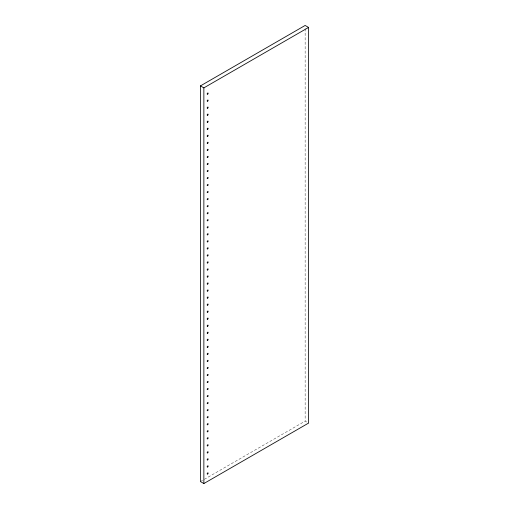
<?xml version="1.0" encoding="UTF-8"?>
<svg xmlns="http://www.w3.org/2000/svg" width="509" height="509" viewBox="0 0 509 509"><rect width="100%" height="100%" fill="white"/><g stroke="black" fill="none" stroke-linecap="round" stroke-linejoin="round"><path stroke-width="0.38" stroke-dasharray="2.54 1.91" d="M200.438 481.571L305.139 421.121L308.562 423.1M305.139 28.631L305.139 421.121"/><path stroke-width="0.76" d="M200.438 85.9L305.139 25.45L308.562 27.429L308.562 423.1L203.861 483.55L200.438 481.571L200.438 85.9L203.861 87.879L308.562 27.429M203.861 87.879L203.861 483.55M207.672 94.14A0.674 0.388 -60 0 0 208.079 93.077A0.674 0.388 -60 0 0 207.258 93.554A0.674 0.388 -60 0 0 207.672 94.14M207.672 101.176A0.674 0.388 -60 0 0 208.079 100.114A0.674 0.388 -60 0 0 207.258 100.591A0.674 0.388 -60 0 0 207.672 101.176M207.672 108.213A0.674 0.388 -60 0 0 208.079 107.151A0.674 0.388 -60 0 0 207.258 107.622A0.674 0.388 -60 0 0 207.672 108.213M207.672 115.244A0.674 0.388 -60 0 0 208.079 114.181A0.674 0.388 -60 0 0 207.258 114.659A0.674 0.388 -60 0 0 207.672 115.244M207.672 122.281A0.674 0.388 -60 0 0 208.079 121.218A0.674 0.388 -60 0 0 207.258 121.696A0.674 0.388 -60 0 0 207.672 122.281M207.672 129.311A0.674 0.388 -60 0 0 208.079 128.249A0.674 0.388 -60 0 0 207.258 128.726A0.674 0.388 -60 0 0 207.672 129.311M207.672 136.348A0.674 0.388 -60 0 0 208.079 135.286A0.674 0.388 -60 0 0 207.258 135.763A0.674 0.388 -60 0 0 207.672 136.348M207.672 143.379A0.674 0.388 -60 0 0 208.079 142.316A0.674 0.388 -60 0 0 207.258 142.794A0.674 0.388 -60 0 0 207.672 143.379M207.672 150.416A0.674 0.388 -60 0 0 208.079 149.353A0.674 0.388 -60 0 0 207.258 149.831A0.674 0.388 -60 0 0 207.672 150.416M207.672 157.453A0.674 0.388 -60 0 0 208.079 156.39A0.674 0.388 -60 0 0 207.258 156.861A0.674 0.388 -60 0 0 207.672 157.453M207.672 164.483A0.674 0.388 -60 0 0 208.079 163.421A0.674 0.388 -60 0 0 207.258 163.898A0.674 0.388 -60 0 0 207.672 164.483M207.672 171.52A0.674 0.388 -60 0 0 208.079 170.458A0.674 0.388 -60 0 0 207.258 170.935A0.674 0.388 -60 0 0 207.672 171.52M207.672 178.551A0.674 0.388 -60 0 0 208.079 177.488A0.674 0.388 -60 0 0 207.258 177.965A0.674 0.388 -60 0 0 207.672 178.551M207.672 185.588A0.674 0.388 -60 0 0 208.079 184.525A0.674 0.388 -60 0 0 207.258 185.002A0.674 0.388 -60 0 0 207.672 185.588M207.672 192.618A0.674 0.388 -60 0 0 208.079 191.556A0.674 0.388 -60 0 0 207.258 192.033A0.674 0.388 -60 0 0 207.672 192.618M207.672 199.655A0.674 0.388 -60 0 0 208.079 198.593A0.674 0.388 -60 0 0 207.258 199.07A0.674 0.388 -60 0 0 207.672 199.655M207.672 206.692A0.674 0.388 -60 0 0 208.079 205.63A0.674 0.388 -60 0 0 207.258 206.1A0.674 0.388 -60 0 0 207.672 206.692M207.672 213.723A0.674 0.388 -60 0 0 208.079 212.66A0.674 0.388 -60 0 0 207.258 213.137A0.674 0.388 -60 0 0 207.672 213.723M207.672 220.76A0.674 0.388 -60 0 0 208.079 219.697A0.674 0.388 -60 0 0 207.258 220.174A0.674 0.388 -60 0 0 207.672 220.76M207.672 227.79A0.674 0.388 -60 0 0 208.079 226.728A0.674 0.388 -60 0 0 207.258 227.205A0.674 0.388 -60 0 0 207.672 227.79M207.672 234.827A0.674 0.388 -60 0 0 208.079 233.765A0.674 0.388 -60 0 0 207.258 234.242A0.674 0.388 -60 0 0 207.672 234.827M207.672 241.858A0.674 0.388 -60 0 0 208.079 240.795A0.674 0.388 -60 0 0 207.258 241.272A0.674 0.388 -60 0 0 207.672 241.858M207.672 248.895A0.674 0.388 -60 0 0 208.079 247.832A0.674 0.388 -60 0 0 207.258 248.309A0.674 0.388 -60 0 0 207.672 248.895M207.672 255.925A0.674 0.388 -60 0 0 208.079 254.869A0.674 0.388 -60 0 0 207.258 255.34A0.674 0.388 -60 0 0 207.672 255.925M207.672 262.962A0.674 0.388 -60 0 0 208.079 261.9A0.674 0.388 -60 0 0 207.258 262.377A0.674 0.388 -60 0 0 207.672 262.962M207.672 269.999A0.674 0.388 -60 0 0 208.079 268.937A0.674 0.388 -60 0 0 207.258 269.414A0.674 0.388 -60 0 0 207.672 269.999M207.672 277.03A0.674 0.388 -60 0 0 208.079 275.967A0.674 0.388 -60 0 0 207.258 276.444A0.674 0.388 -60 0 0 207.672 277.03M207.672 284.067A0.674 0.388 -60 0 0 208.079 283.004A0.674 0.388 -60 0 0 207.258 283.481A0.674 0.388 -60 0 0 207.672 284.067M207.672 291.097A0.674 0.388 -60 0 0 208.079 290.035A0.674 0.388 -60 0 0 207.258 290.512A0.674 0.388 -60 0 0 207.672 291.097M207.672 298.134A0.674 0.388 -60 0 0 208.079 297.071A0.674 0.388 -60 0 0 207.258 297.549A0.674 0.388 -60 0 0 207.672 298.134M207.672 305.165A0.674 0.388 -60 0 0 208.079 304.108A0.674 0.388 -60 0 0 207.258 304.579A0.674 0.388 -60 0 0 207.672 305.165M207.672 312.202A0.674 0.388 -60 0 0 208.079 311.139A0.674 0.388 -60 0 0 207.258 311.616A0.674 0.388 -60 0 0 207.672 312.202M207.672 319.238A0.674 0.388 -60 0 0 208.079 318.176A0.674 0.388 -60 0 0 207.258 318.647A0.674 0.388 -60 0 0 207.672 319.238M207.672 326.269A0.674 0.388 -60 0 0 208.079 325.206A0.674 0.388 -60 0 0 207.258 325.684A0.674 0.388 -60 0 0 207.672 326.269M207.672 333.306A0.674 0.388 -60 0 0 208.079 332.243A0.674 0.388 -60 0 0 207.258 332.721A0.674 0.388 -60 0 0 207.672 333.306M207.672 340.336A0.674 0.388 -60 0 0 208.079 339.274A0.674 0.388 -60 0 0 207.258 339.751A0.674 0.388 -60 0 0 207.672 340.336M207.672 347.373A0.674 0.388 -60 0 0 208.079 346.311A0.674 0.388 -60 0 0 207.258 346.788A0.674 0.388 -60 0 0 207.672 347.373M207.672 354.404A0.674 0.388 -60 0 0 208.079 353.341A0.674 0.388 -60 0 0 207.258 353.819A0.674 0.388 -60 0 0 207.672 354.404M207.672 361.441A0.674 0.388 -60 0 0 208.079 360.378A0.674 0.388 -60 0 0 207.258 360.856A0.674 0.388 -60 0 0 207.672 361.441M207.672 368.478A0.674 0.388 -60 0 0 208.079 367.415A0.674 0.388 -60 0 0 207.258 367.886A0.674 0.388 -60 0 0 207.672 368.478M207.672 375.508A0.674 0.388 -60 0 0 208.079 374.446A0.674 0.388 -60 0 0 207.258 374.923A0.674 0.388 -60 0 0 207.672 375.508M207.672 382.545A0.674 0.388 -60 0 0 208.079 381.483A0.674 0.388 -60 0 0 207.258 381.96A0.674 0.388 -60 0 0 207.672 382.545M207.672 389.576A0.674 0.388 -60 0 0 208.079 388.513A0.674 0.388 -60 0 0 207.258 388.991A0.674 0.388 -60 0 0 207.672 389.576M207.672 396.613A0.674 0.388 -60 0 0 208.079 395.55A0.674 0.388 -60 0 0 207.258 396.027A0.674 0.388 -60 0 0 207.672 396.613M207.672 403.643A0.674 0.388 -60 0 0 208.079 402.581A0.674 0.388 -60 0 0 207.258 403.058A0.674 0.388 -60 0 0 207.672 403.643M207.672 410.68A0.674 0.388 -60 0 0 208.079 409.618A0.674 0.388 -60 0 0 207.258 410.095A0.674 0.388 -60 0 0 207.672 410.68M207.672 417.717A0.674 0.388 -60 0 0 208.079 416.655A0.674 0.388 -60 0 0 207.258 417.125A0.674 0.388 -60 0 0 207.672 417.717M207.672 424.748A0.674 0.388 -60 0 0 208.079 423.685A0.674 0.388 -60 0 0 207.258 424.162A0.674 0.388 -60 0 0 207.672 424.748M207.672 431.785A0.674 0.388 -60 0 0 208.079 430.722A0.674 0.388 -60 0 0 207.258 431.199A0.674 0.388 -60 0 0 207.672 431.785M207.672 438.815A0.674 0.388 -60 0 0 208.079 437.753A0.674 0.388 -60 0 0 207.258 438.23A0.674 0.388 -60 0 0 207.672 438.815M207.672 445.852A0.674 0.388 -60 0 0 208.079 444.79A0.674 0.388 -60 0 0 207.258 445.267A0.674 0.388 -60 0 0 207.672 445.852M207.672 452.883A0.674 0.388 -60 0 0 208.079 451.82A0.674 0.388 -60 0 0 207.258 452.297A0.674 0.388 -60 0 0 207.672 452.883M207.672 459.92A0.674 0.388 -60 0 0 208.079 458.857A0.674 0.388 -60 0 0 207.258 459.334A0.674 0.388 -60 0 0 207.672 459.92M207.672 466.957A0.674 0.388 -60 0 0 208.079 465.894A0.674 0.388 -60 0 0 207.258 466.365A0.674 0.388 -60 0 0 207.672 466.957M207.672 473.987A0.674 0.388 -60 0 0 208.079 472.925A0.674 0.388 -60 0 0 207.258 473.402A0.674 0.388 -60 0 0 207.672 473.987"/></g></svg>
